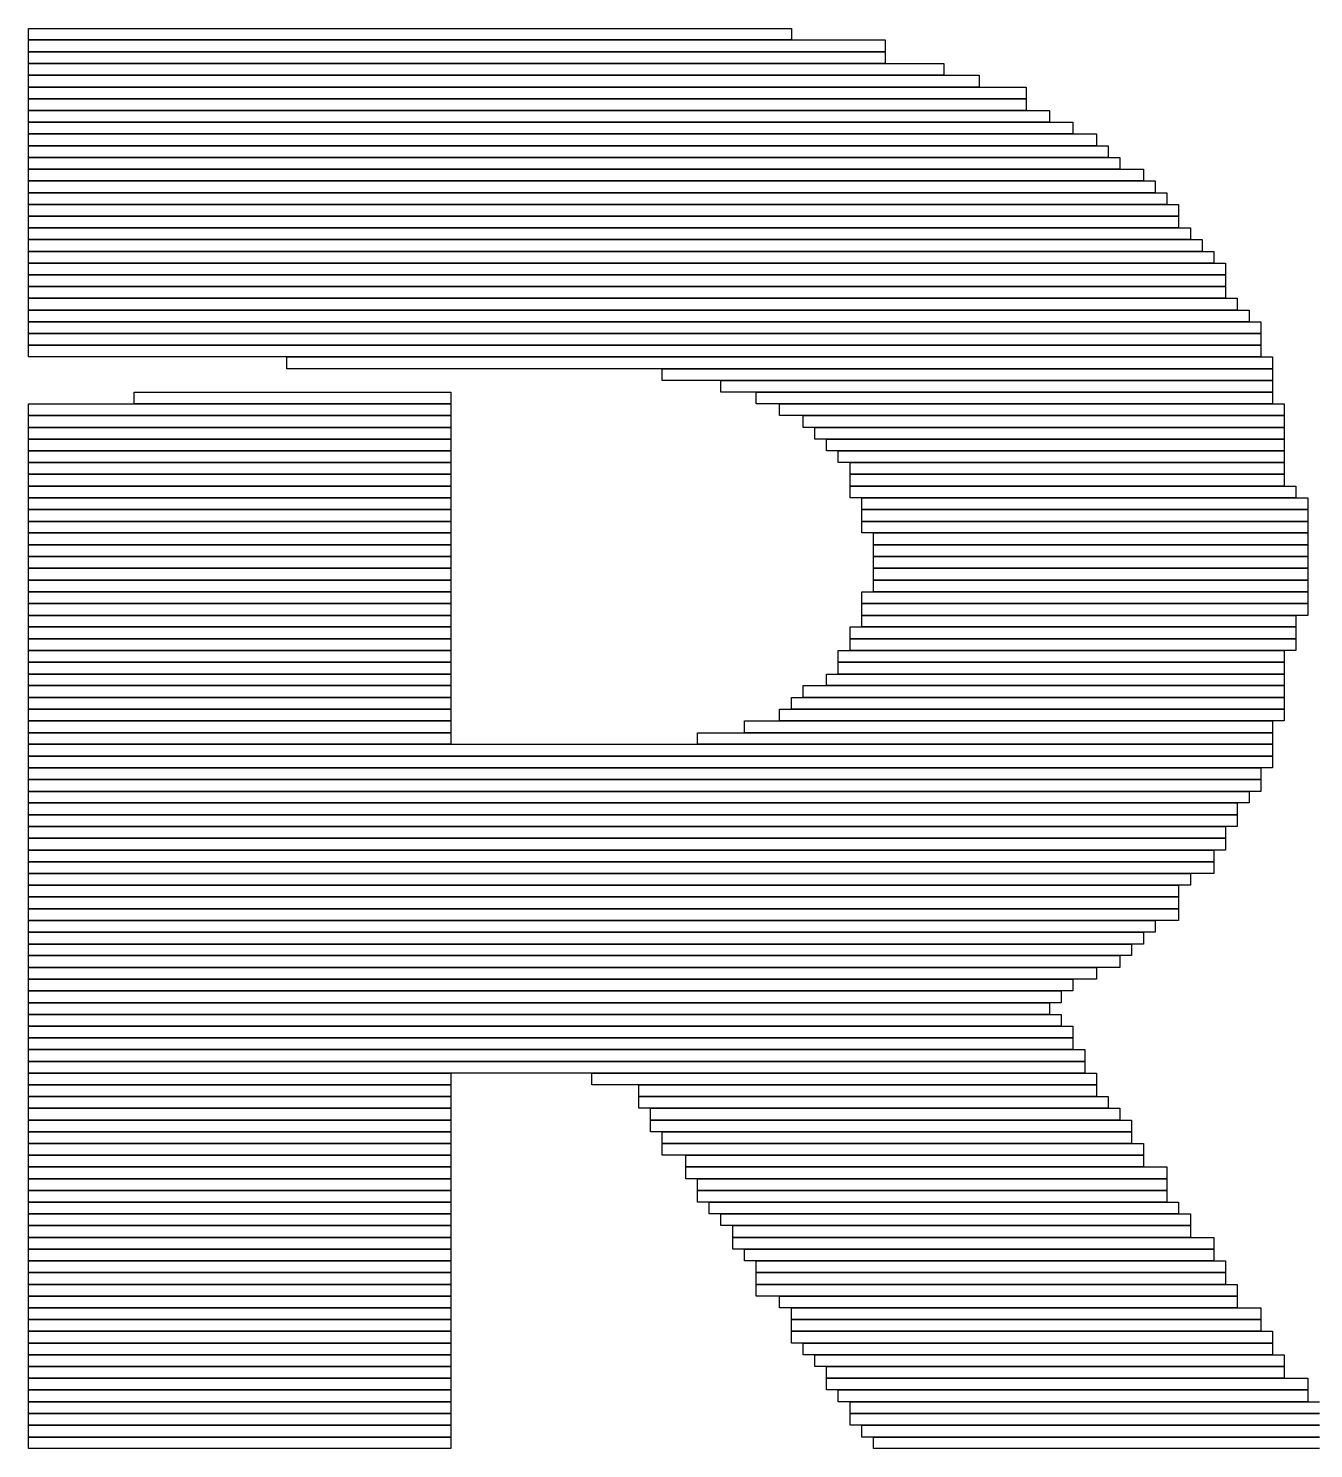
# Model space of a CAD drawing. Header units: inches. Extents: x -3 to 5381, y -57 to 5355.
# Drawn here: x 15.803 to 17.461, y -8.829 to -6.997 of the extents above; entities that cross this region are included whole.
import ezdxf

# ---------------------------------------------------------------- set-up
doc = ezdxf.new("R2010")
doc.units = ezdxf.units.IN
doc.layers.add('Top Overlay', color=2, linetype='Continuous')

msp = doc.modelspace()

# ---------------------------------------------------------------- linework, layer by layer
at = {"layer": 'Top Overlay'}
for p, q in [((15.8027, -7.0124), (15.8027, -6.9974)), ((15.8027, -6.9974), (16.787, -6.9974)), ((16.787, -7.0124), (15.8027, -7.0124)), ((15.8027, -7.0277), (15.8027, -7.0124)), ((15.8027, -7.0124), (16.9079, -7.0124)), ((16.787, -6.9974), (16.787, -7.0124)), ((16.9079, -7.0124), (16.9079, -7.0277)), ((15.8027, -7.0427), (15.8027, -7.0277)), ((15.8027, -7.0277), (16.9079, -7.0277)), ((16.9079, -7.0277), (15.8027, -7.0277)), ((16.9079, -7.0277), (16.9079, -7.0427)), ((16.9079, -7.0427), (15.8027, -7.0427)), ((15.8027, -7.0579), (15.8027, -7.0427)), ((15.8027, -7.0427), (16.9836, -7.0427)), ((16.9836, -7.0427), (16.9836, -7.0579)), ((16.9836, -7.0579), (15.8027, -7.0579)), ((15.8027, -7.0731), (15.8027, -7.0579)), ((15.8027, -7.0579), (17.029, -7.0579)), ((17.029, -7.0579), (17.029, -7.0731)), ((17.029, -7.0731), (15.8027, -7.0731)), ((15.8027, -7.0881), (15.8027, -7.0731)), ((15.8027, -7.0731), (17.0898, -7.0731)), ((17.0898, -7.0881), (15.8027, -7.0881)), ((15.8027, -7.1034), (15.8027, -7.0881)), ((15.8027, -7.0881), (17.0898, -7.0881)), ((17.0898, -7.0731), (17.0898, -7.0881)), ((17.0898, -7.0881), (17.0898, -7.1034)), ((17.0898, -7.1034), (15.8027, -7.1034)), ((15.8027, -7.1184), (15.8027, -7.1034)), ((15.8027, -7.1034), (17.12, -7.1034)), ((17.12, -7.1034), (17.12, -7.1184)), ((17.12, -7.1184), (15.8027, -7.1184)), ((15.8027, -7.1336), (15.8027, -7.1184)), ((15.8027, -7.1184), (17.1502, -7.1184)), ((17.1502, -7.1184), (17.1502, -7.1336)), ((17.1502, -7.1336), (15.8027, -7.1336)), ((15.8027, -7.1488), (15.8027, -7.1336)), ((15.8027, -7.1336), (17.1804, -7.1336)), ((17.1804, -7.1336), (17.1804, -7.1488)), ((17.1804, -7.1488), (15.8027, -7.1488)), ((15.8027, -7.1638), (15.8027, -7.1488)), ((15.8027, -7.1488), (17.1957, -7.1488)), ((17.1957, -7.1488), (17.1957, -7.1638)), ((17.1957, -7.1638), (15.8027, -7.1638)), ((15.8027, -7.1791), (15.8027, -7.1638)), ((15.8027, -7.1638), (17.2107, -7.1638)), ((17.2107, -7.1791), (15.8027, -7.1791)), ((15.8027, -7.194), (15.8027, -7.1791)), ((15.8027, -7.1791), (17.2411, -7.1791)), ((17.2107, -7.1638), (17.2107, -7.1791)), ((17.2411, -7.1791), (17.2411, -7.194)), ((17.2411, -7.194), (15.8027, -7.194)), ((15.8027, -7.2093), (15.8027, -7.194)), ((15.8027, -7.194), (17.2561, -7.194)), ((17.2561, -7.194), (17.2561, -7.2093)), ((17.2561, -7.2093), (15.8027, -7.2093)), ((15.8027, -7.2245), (15.8027, -7.2093)), ((15.8027, -7.2093), (17.2714, -7.2093)), ((17.2714, -7.2093), (17.2714, -7.2245)), ((17.2714, -7.2245), (15.8027, -7.2245)), ((15.8027, -7.2395), (15.8027, -7.2245)), ((15.8027, -7.2245), (17.2864, -7.2245)), ((17.2864, -7.2245), (17.2864, -7.2395)), ((17.2864, -7.2395), (15.8027, -7.2395)), ((15.8027, -7.2547), (15.8027, -7.2395)), ((15.8027, -7.2395), (17.2864, -7.2395)), ((17.2864, -7.2395), (17.2864, -7.2547)), ((17.2864, -7.2547), (15.8027, -7.2547)), ((15.8027, -7.2697), (15.8027, -7.2547)), ((15.8027, -7.2547), (17.3016, -7.2547)), ((17.3016, -7.2697), (15.8027, -7.2697)), ((15.8027, -7.285), (15.8027, -7.2697)), ((15.8027, -7.2697), (17.3168, -7.2697)), ((17.3016, -7.2547), (17.3016, -7.2697)), ((17.3168, -7.2697), (17.3168, -7.285)), ((17.3168, -7.285), (15.8027, -7.285)), ((15.8027, -7.3002), (15.8027, -7.285)), ((15.8027, -7.285), (17.3318, -7.285)), ((17.3318, -7.285), (17.3318, -7.3002)), ((17.3318, -7.3002), (15.8027, -7.3002)), ((15.8027, -7.3152), (15.8027, -7.3002)), ((15.8027, -7.3002), (17.3471, -7.3002)), ((17.3471, -7.3002), (17.3471, -7.3152)), ((17.3471, -7.3152), (15.8027, -7.3152)), ((15.8027, -7.3304), (15.8027, -7.3152)), ((15.8027, -7.3152), (17.3471, -7.3152)), ((17.3471, -7.3152), (17.3471, -7.3304)), ((17.3471, -7.3304), (15.8027, -7.3304)), ((15.8027, -7.3454), (15.8027, -7.3304)), ((15.8027, -7.3304), (17.3471, -7.3304)), ((17.3471, -7.3304), (17.3471, -7.3454)), ((17.3471, -7.3454), (15.8027, -7.3454)), ((15.8027, -7.3607), (15.8027, -7.3454)), ((15.8027, -7.3454), (17.362, -7.3454)), ((17.362, -7.3607), (15.8027, -7.3607)), ((15.8027, -7.3759), (15.8027, -7.3607)), ((15.8027, -7.3607), (17.3773, -7.3607)), ((17.362, -7.3454), (17.362, -7.3607)), ((17.3773, -7.3607), (17.3773, -7.3759)), ((17.3773, -7.3759), (15.8027, -7.3759)), ((15.8027, -7.3909), (15.8027, -7.3759)), ((15.8027, -7.3759), (17.3925, -7.3759)), ((17.3925, -7.3759), (17.3925, -7.3909)), ((17.3925, -7.3909), (15.8027, -7.3909)), ((15.8027, -7.4061), (15.8027, -7.3909)), ((15.8027, -7.3909), (17.3925, -7.3909)), ((17.3925, -7.3909), (17.3925, -7.4061)), ((17.3925, -7.4061), (15.8027, -7.4061)), ((15.8027, -7.4211), (15.8027, -7.4061)), ((15.8027, -7.4061), (17.3925, -7.4061)), ((17.3925, -7.4061), (17.3925, -7.4211)), ((17.3925, -7.4211), (15.8027, -7.4211)), ((16.136, -7.4364), (16.136, -7.4211)), ((16.136, -7.4211), (17.4075, -7.4211)), ((17.4075, -7.4211), (17.4075, -7.4364)), ((17.4075, -7.4364), (16.136, -7.4364)), ((16.6204, -7.4516), (16.6204, -7.4364)), ((16.6204, -7.4364), (17.4075, -7.4364)), ((17.4075, -7.4516), (16.6204, -7.4516)), ((16.6961, -7.4666), (16.6961, -7.4516)), ((16.6961, -7.4516), (17.4075, -7.4516)), ((17.4075, -7.4364), (17.4075, -7.4516)), ((17.4075, -7.4516), (17.4075, -7.4666)), ((15.9391, -7.4818), (15.9391, -7.4666)), ((15.9391, -7.4666), (16.3478, -7.4666)), ((16.3478, -7.4666), (16.3478, -7.4818)), ((17.4075, -7.4666), (16.6961, -7.4666)), ((16.7415, -7.4818), (16.7415, -7.4666)), ((16.7415, -7.4666), (17.4075, -7.4666)), ((17.4075, -7.4666), (17.4075, -7.4818)), ((15.8027, -7.4968), (15.8027, -7.4818)), ((15.8027, -7.4818), (16.3478, -7.4818)), ((16.3478, -7.4818), (15.9391, -7.4818)), ((16.3478, -7.4818), (16.3478, -7.4968)), ((17.4075, -7.4818), (16.7415, -7.4818)), ((16.7717, -7.4968), (16.7717, -7.4818)), ((16.7717, -7.4818), (17.4227, -7.4818)), ((17.4227, -7.4818), (17.4227, -7.4968)), ((16.3478, -7.4968), (15.8027, -7.4968)), ((15.8027, -7.5121), (15.8027, -7.4968)), ((15.8027, -7.4968), (16.3478, -7.4968)), ((16.3478, -7.4968), (16.3478, -7.5121)), ((17.4227, -7.4968), (16.7717, -7.4968)), ((16.802, -7.5121), (16.802, -7.4968)), ((16.802, -7.4968), (17.4227, -7.4968)), ((17.4227, -7.4968), (17.4227, -7.5121)), ((16.3478, -7.5121), (15.8027, -7.5121)), ((15.8027, -7.5273), (15.8027, -7.5121)), ((15.8027, -7.5121), (16.3478, -7.5121)), ((16.3478, -7.5273), (15.8027, -7.5273)), ((15.8027, -7.5423), (15.8027, -7.5273)), ((15.8027, -7.5273), (16.3478, -7.5273)), ((16.3478, -7.5121), (16.3478, -7.5273)), ((16.3478, -7.5273), (16.3478, -7.5423)), ((17.4227, -7.5121), (16.802, -7.5121)), ((16.8172, -7.5273), (16.8172, -7.5121)), ((16.8172, -7.5121), (17.4227, -7.5121)), ((17.4227, -7.5273), (16.8172, -7.5273)), ((16.8322, -7.5423), (16.8322, -7.5273)), ((16.8322, -7.5273), (17.4227, -7.5273)), ((17.4227, -7.5121), (17.4227, -7.5273)), ((17.4227, -7.5273), (17.4227, -7.5423)), ((16.3478, -7.5423), (15.8027, -7.5423)), ((15.8027, -7.5575), (15.8027, -7.5423)), ((15.8027, -7.5423), (16.3478, -7.5423)), ((16.3478, -7.5423), (16.3478, -7.5575)), ((17.4227, -7.5423), (16.8322, -7.5423)), ((16.8474, -7.5575), (16.8474, -7.5423)), ((16.8474, -7.5423), (17.4227, -7.5423)), ((17.4227, -7.5423), (17.4227, -7.5575)), ((16.3478, -7.5575), (15.8027, -7.5575)), ((15.8027, -7.5725), (15.8027, -7.5575)), ((15.8027, -7.5575), (16.3478, -7.5575)), ((16.3478, -7.5575), (16.3478, -7.5725)), ((17.4227, -7.5575), (16.8474, -7.5575)), ((16.8627, -7.5725), (16.8627, -7.5575)), ((16.8627, -7.5575), (17.4227, -7.5575)), ((17.4227, -7.5575), (17.4227, -7.5725)), ((16.3478, -7.5725), (15.8027, -7.5725)), ((15.8027, -7.5877), (15.8027, -7.5725)), ((15.8027, -7.5725), (16.3478, -7.5725)), ((16.3478, -7.5725), (16.3478, -7.5877)), ((17.4227, -7.5725), (16.8627, -7.5725)), ((16.8627, -7.5877), (16.8627, -7.5725)), ((16.8627, -7.5725), (17.4227, -7.5725)), ((17.4227, -7.5725), (17.4227, -7.5877)), ((16.3478, -7.5877), (15.8027, -7.5877)), ((15.8027, -7.603), (15.8027, -7.5877)), ((15.8027, -7.5877), (16.3478, -7.5877)), ((16.3478, -7.5877), (16.3478, -7.603)), ((17.4227, -7.5877), (16.8627, -7.5877)), ((16.8627, -7.603), (16.8627, -7.5877)), ((16.8627, -7.5877), (17.4377, -7.5877)), ((17.4377, -7.5877), (17.4377, -7.603)), ((16.3478, -7.603), (15.8027, -7.603)), ((15.8027, -7.618), (15.8027, -7.603)), ((15.8027, -7.603), (16.3478, -7.603)), ((16.3478, -7.618), (15.8027, -7.618)), ((15.8027, -7.6332), (15.8027, -7.618)), ((15.8027, -7.618), (16.3478, -7.618)), ((16.3478, -7.603), (16.3478, -7.618)), ((16.3478, -7.618), (16.3478, -7.6332)), ((17.4377, -7.603), (16.8627, -7.603)), ((16.8777, -7.618), (16.8777, -7.603)), ((16.8777, -7.603), (17.453, -7.603)), ((17.453, -7.618), (16.8777, -7.618)), ((16.8777, -7.6332), (16.8777, -7.618)), ((16.8777, -7.618), (17.453, -7.618)), ((17.453, -7.603), (17.453, -7.618)), ((17.453, -7.618), (17.453, -7.6332)), ((16.3478, -7.6332), (15.8027, -7.6332)), ((15.8027, -7.6482), (15.8027, -7.6332)), ((15.8027, -7.6332), (16.3478, -7.6332)), ((16.3478, -7.6332), (16.3478, -7.6482)), ((17.453, -7.6332), (16.8777, -7.6332)), ((16.8777, -7.6482), (16.8777, -7.6332)), ((16.8777, -7.6332), (17.453, -7.6332)), ((17.453, -7.6332), (17.453, -7.6482)), ((16.3478, -7.6482), (15.8027, -7.6482)), ((15.8027, -7.6634), (15.8027, -7.6482)), ((15.8027, -7.6482), (16.3478, -7.6482)), ((16.3478, -7.6482), (16.3478, -7.6634)), ((17.453, -7.6482), (16.8777, -7.6482)), ((16.8929, -7.6634), (16.8929, -7.6482)), ((16.8929, -7.6482), (17.453, -7.6482)), ((17.453, -7.6482), (17.453, -7.6634)), ((16.3478, -7.6634), (15.8027, -7.6634)), ((15.8027, -7.6787), (15.8027, -7.6634)), ((15.8027, -7.6634), (16.3478, -7.6634)), ((16.3478, -7.6634), (16.3478, -7.6787)), ((17.453, -7.6634), (16.8929, -7.6634)), ((16.8929, -7.6787), (16.8929, -7.6634)), ((16.8929, -7.6634), (17.453, -7.6634)), ((17.453, -7.6634), (17.453, -7.6787)), ((16.3478, -7.6787), (15.8027, -7.6787)), ((15.8027, -7.6937), (15.8027, -7.6787)), ((15.8027, -7.6787), (16.3478, -7.6787)), ((16.3478, -7.6787), (16.3478, -7.6937)), ((17.453, -7.6787), (16.8929, -7.6787)), ((16.8929, -7.6937), (16.8929, -7.6787)), ((16.8929, -7.6787), (17.453, -7.6787)), ((17.453, -7.6787), (17.453, -7.6937)), ((16.3478, -7.6937), (15.8027, -7.6937)), ((15.8027, -7.7089), (15.8027, -7.6937)), ((15.8027, -7.6937), (16.3478, -7.6937)), ((16.3478, -7.7089), (15.8027, -7.7089)), ((15.8027, -7.7239), (15.8027, -7.7089)), ((15.8027, -7.7089), (16.3478, -7.7089)), ((16.3478, -7.6937), (16.3478, -7.7089)), ((16.3478, -7.7089), (16.3478, -7.7239)), ((17.453, -7.6937), (16.8929, -7.6937)), ((16.8929, -7.7089), (16.8929, -7.6937)), ((16.8929, -7.6937), (17.453, -7.6937)), ((17.453, -7.7089), (16.8929, -7.7089)), ((16.8929, -7.7239), (16.8929, -7.7089)), ((16.8929, -7.7089), (17.453, -7.7089)), ((17.453, -7.6937), (17.453, -7.7089)), ((17.453, -7.7089), (17.453, -7.7239)), ((16.3478, -7.7239), (15.8027, -7.7239)), ((15.8027, -7.7391), (15.8027, -7.7239)), ((15.8027, -7.7239), (16.3478, -7.7239)), ((16.3478, -7.7239), (16.3478, -7.7391)), ((16.8777, -7.7391), (16.8777, -7.7239)), ((16.8777, -7.7239), (17.453, -7.7239)), ((17.453, -7.7239), (16.8929, -7.7239)), ((17.453, -7.7239), (17.453, -7.7391)), ((16.3478, -7.7391), (15.8027, -7.7391)), ((15.8027, -7.7544), (15.8027, -7.7391)), ((15.8027, -7.7391), (16.3478, -7.7391)), ((16.3478, -7.7391), (16.3478, -7.7544)), ((17.453, -7.7391), (16.8777, -7.7391)), ((16.8777, -7.7544), (16.8777, -7.7391)), ((16.8777, -7.7391), (17.453, -7.7391)), ((17.453, -7.7391), (17.453, -7.7544)), ((16.3478, -7.7544), (15.8027, -7.7544)), ((15.8027, -7.7694), (15.8027, -7.7544)), ((15.8027, -7.7544), (16.3478, -7.7544)), ((16.3478, -7.7544), (16.3478, -7.7694)), ((17.453, -7.7544), (16.8777, -7.7544)), ((16.8777, -7.7694), (16.8777, -7.7544)), ((16.8777, -7.7544), (17.4377, -7.7544)), ((17.4377, -7.7544), (17.4377, -7.7694)), ((16.3478, -7.7694), (15.8027, -7.7694)), ((15.8027, -7.7846), (15.8027, -7.7694)), ((15.8027, -7.7694), (16.3478, -7.7694)), ((16.3478, -7.7694), (16.3478, -7.7846)), ((16.8627, -7.7846), (16.8627, -7.7694)), ((16.8627, -7.7694), (17.4377, -7.7694)), ((17.4377, -7.7694), (16.8777, -7.7694)), ((17.4377, -7.7694), (17.4377, -7.7846)), ((16.3478, -7.7846), (15.8027, -7.7846)), ((15.8027, -7.7996), (15.8027, -7.7846)), ((15.8027, -7.7846), (16.3478, -7.7846)), ((16.3478, -7.7996), (15.8027, -7.7996)), ((15.8027, -7.8148), (15.8027, -7.7996)), ((15.8027, -7.7996), (16.3478, -7.7996)), ((16.3478, -7.7846), (16.3478, -7.7996)), ((16.3478, -7.7996), (16.3478, -7.8148)), ((16.8474, -7.8148), (16.8474, -7.7996)), ((16.8474, -7.7996), (17.4227, -7.7996)), ((17.4377, -7.7846), (16.8627, -7.7846)), ((16.8627, -7.7996), (16.8627, -7.7846)), ((16.8627, -7.7846), (17.4377, -7.7846)), ((17.4377, -7.7996), (16.8627, -7.7996)), ((17.4227, -7.7996), (17.4227, -7.8148)), ((17.4377, -7.7846), (17.4377, -7.7996)), ((16.3478, -7.8148), (15.8027, -7.8148)), ((15.8027, -7.8301), (15.8027, -7.8148)), ((15.8027, -7.8148), (16.3478, -7.8148)), ((16.3478, -7.8148), (16.3478, -7.8301)), ((17.4227, -7.8148), (16.8474, -7.8148)), ((16.8474, -7.8301), (16.8474, -7.8148)), ((16.8474, -7.8148), (17.4227, -7.8148)), ((17.4227, -7.8148), (17.4227, -7.8301)), ((16.3478, -7.8301), (15.8027, -7.8301)), ((15.8027, -7.845), (15.8027, -7.8301)), ((15.8027, -7.8301), (16.3478, -7.8301)), ((16.3478, -7.8301), (16.3478, -7.845)), ((16.8322, -7.845), (16.8322, -7.8301)), ((16.8322, -7.8301), (17.4227, -7.8301)), ((17.4227, -7.8301), (16.8474, -7.8301)), ((17.4227, -7.8301), (17.4227, -7.845)), ((16.3478, -7.845), (15.8027, -7.845)), ((15.8027, -7.8603), (15.8027, -7.845)), ((15.8027, -7.845), (16.3478, -7.845)), ((16.3478, -7.845), (16.3478, -7.8603)), ((16.802, -7.8603), (16.802, -7.845)), ((16.802, -7.845), (17.4227, -7.845)), ((17.4227, -7.845), (16.8322, -7.845)), ((17.4227, -7.845), (17.4227, -7.8603)), ((16.3478, -7.8603), (15.8027, -7.8603)), ((15.8027, -7.8753), (15.8027, -7.8603)), ((15.8027, -7.8603), (16.3478, -7.8603)), ((16.3478, -7.8753), (15.8027, -7.8753)), ((15.8027, -7.8905), (15.8027, -7.8753)), ((15.8027, -7.8753), (16.3478, -7.8753)), ((16.3478, -7.8603), (16.3478, -7.8753)), ((16.3478, -7.8753), (16.3478, -7.8905)), ((16.7717, -7.8905), (16.7717, -7.8753)), ((16.7717, -7.8753), (17.4227, -7.8753)), ((16.787, -7.8753), (16.787, -7.8603)), ((16.787, -7.8603), (17.4227, -7.8603)), ((17.4227, -7.8753), (16.787, -7.8753)), ((17.4227, -7.8603), (16.802, -7.8603)), ((17.4227, -7.8603), (17.4227, -7.8753)), ((17.4227, -7.8753), (17.4227, -7.8905)), ((16.3478, -7.8905), (15.8027, -7.8905)), ((15.8027, -7.9058), (15.8027, -7.8905)), ((15.8027, -7.8905), (16.3478, -7.8905)), ((16.3478, -7.8905), (16.3478, -7.9058)), ((16.7263, -7.9058), (16.7263, -7.8905)), ((16.7263, -7.8905), (17.4075, -7.8905)), ((17.4227, -7.8905), (16.7717, -7.8905)), ((17.4075, -7.8905), (17.4075, -7.9058)), ((16.3478, -7.9058), (15.8027, -7.9058)), ((15.8027, -7.9207), (15.8027, -7.9058)), ((15.8027, -7.9058), (16.3478, -7.9058)), ((16.3478, -7.9058), (16.3478, -7.9207)), ((16.6658, -7.9207), (16.6658, -7.9058)), ((16.6658, -7.9058), (17.4075, -7.9058)), ((17.4075, -7.9058), (16.7263, -7.9058)), ((17.4075, -7.9058), (17.4075, -7.9207)), ((15.8027, -7.936), (15.8027, -7.9207)), ((15.8027, -7.9207), (17.4075, -7.9207)), ((16.3478, -7.9207), (15.8027, -7.9207)), ((17.4075, -7.9207), (16.6658, -7.9207)), ((17.4075, -7.9207), (17.4075, -7.936)), ((17.4075, -7.936), (15.8027, -7.936)), ((15.8027, -7.951), (15.8027, -7.936)), ((15.8027, -7.936), (17.4075, -7.936)), ((17.4075, -7.936), (17.4075, -7.951)), ((17.4075, -7.951), (15.8027, -7.951)), ((15.8027, -7.9662), (15.8027, -7.951)), ((15.8027, -7.951), (17.3925, -7.951)), ((17.3925, -7.9662), (15.8027, -7.9662)), ((15.8027, -7.9814), (15.8027, -7.9662)), ((15.8027, -7.9662), (17.3925, -7.9662)), ((17.3925, -7.951), (17.3925, -7.9662)), ((17.3925, -7.9662), (17.3925, -7.9814)), ((17.3925, -7.9814), (15.8027, -7.9814)), ((15.8027, -7.9964), (15.8027, -7.9814)), ((15.8027, -7.9814), (17.3773, -7.9814)), ((17.3773, -7.9814), (17.3773, -7.9964)), ((17.3773, -7.9964), (15.8027, -7.9964)), ((15.8027, -8.0117), (15.8027, -7.9964)), ((15.8027, -7.9964), (17.362, -7.9964)), ((17.362, -7.9964), (17.362, -8.0117)), ((17.362, -8.0117), (15.8027, -8.0117)), ((15.8027, -8.0269), (15.8027, -8.0117)), ((15.8027, -8.0117), (17.362, -8.0117)), ((17.362, -8.0117), (17.362, -8.0269)), ((17.362, -8.0269), (15.8027, -8.0269)), ((15.8027, -8.0419), (15.8027, -8.0269)), ((15.8027, -8.0269), (17.3471, -8.0269)), ((17.3471, -8.0269), (17.3471, -8.0419)), ((17.3471, -8.0419), (15.8027, -8.0419)), ((15.8027, -8.0571), (15.8027, -8.0419)), ((15.8027, -8.0419), (17.3471, -8.0419)), ((17.3471, -8.0571), (15.8027, -8.0571)), ((15.8027, -8.0721), (15.8027, -8.0571)), ((15.8027, -8.0571), (17.3318, -8.0571)), ((17.3318, -8.0571), (17.3318, -8.0721)), ((17.3471, -8.0419), (17.3471, -8.0571)), ((17.3318, -8.0721), (15.8027, -8.0721)), ((15.8027, -8.0874), (15.8027, -8.0721)), ((15.8027, -8.0721), (17.3318, -8.0721)), ((17.3318, -8.0721), (17.3318, -8.0874)), ((17.3318, -8.0874), (15.8027, -8.0874)), ((15.8027, -8.1026), (15.8027, -8.0874)), ((15.8027, -8.0874), (17.3016, -8.0874)), ((17.3016, -8.0874), (17.3016, -8.1026)), ((17.3016, -8.1026), (15.8027, -8.1026)), ((15.8027, -8.1176), (15.8027, -8.1026)), ((15.8027, -8.1026), (17.2864, -8.1026)), ((17.2864, -8.1026), (17.2864, -8.1176)), ((17.2864, -8.1176), (15.8027, -8.1176)), ((15.8027, -8.1328), (15.8027, -8.1176)), ((15.8027, -8.1176), (17.2864, -8.1176)), ((17.2864, -8.1176), (17.2864, -8.1328)), ((17.2864, -8.1328), (15.8027, -8.1328)), ((15.8027, -8.1478), (15.8027, -8.1328)), ((15.8027, -8.1328), (17.2864, -8.1328)), ((17.2864, -8.1478), (15.8027, -8.1478)), ((15.8027, -8.1631), (15.8027, -8.1478)), ((15.8027, -8.1478), (17.2561, -8.1478)), ((17.2561, -8.1478), (17.2561, -8.1631)), ((17.2864, -8.1328), (17.2864, -8.1478)), ((17.2561, -8.1631), (15.8027, -8.1631)), ((15.8027, -8.1783), (15.8027, -8.1631)), ((15.8027, -8.1631), (17.2411, -8.1631)), ((17.2411, -8.1631), (17.2411, -8.1783)), ((17.2411, -8.1783), (15.8027, -8.1783)), ((15.8027, -8.1933), (15.8027, -8.1783)), ((15.8027, -8.1783), (17.2259, -8.1783)), ((17.2259, -8.1783), (17.2259, -8.1933)), ((17.2259, -8.1933), (15.8027, -8.1933)), ((15.8027, -8.2085), (15.8027, -8.1933)), ((15.8027, -8.1933), (17.2107, -8.1933)), ((17.2107, -8.1933), (17.2107, -8.2085)), ((17.2107, -8.2085), (15.8027, -8.2085)), ((15.8027, -8.2235), (15.8027, -8.2085)), ((15.8027, -8.2085), (17.1804, -8.2085)), ((17.1804, -8.2235), (15.8027, -8.2235)), ((15.8027, -8.2387), (15.8027, -8.2235)), ((15.8027, -8.2235), (17.1502, -8.2235)), ((17.1502, -8.2235), (17.1502, -8.2387)), ((17.1804, -8.2085), (17.1804, -8.2235)), ((17.1502, -8.2387), (15.8027, -8.2387)), ((15.8027, -8.254), (15.8027, -8.2387)), ((15.8027, -8.2387), (17.135, -8.2387)), ((17.135, -8.2387), (17.135, -8.254)), ((17.135, -8.254), (15.8027, -8.254)), ((15.8027, -8.269), (15.8027, -8.254)), ((15.8027, -8.254), (17.12, -8.254)), ((17.12, -8.254), (17.12, -8.269)), ((17.12, -8.269), (15.8027, -8.269)), ((15.8027, -8.2842), (15.8027, -8.269)), ((15.8027, -8.269), (17.135, -8.269)), ((17.135, -8.269), (17.135, -8.2842)), ((17.135, -8.2842), (15.8027, -8.2842)), ((15.8027, -8.2992), (15.8027, -8.2842)), ((15.8027, -8.2842), (17.1502, -8.2842)), ((17.1502, -8.2842), (17.1502, -8.2992)), ((17.1502, -8.2992), (15.8027, -8.2992)), ((15.8027, -8.3144), (15.8027, -8.2992)), ((15.8027, -8.2992), (17.1502, -8.2992)), ((17.1502, -8.3144), (15.8027, -8.3144)), ((15.8027, -8.3297), (15.8027, -8.3144)), ((15.8027, -8.3144), (17.1654, -8.3144)), ((17.1502, -8.2992), (17.1502, -8.3144)), ((17.1654, -8.3144), (17.1654, -8.3297)), ((17.1654, -8.3297), (15.8027, -8.3297)), ((15.8027, -8.3447), (15.8027, -8.3297)), ((15.8027, -8.3297), (17.1654, -8.3297)), ((17.1654, -8.3297), (17.1654, -8.3447)), ((17.1654, -8.3447), (15.8027, -8.3447)), ((15.8027, -8.3599), (15.8027, -8.3447)), ((15.8027, -8.3447), (16.3478, -8.3447)), ((16.3478, -8.3447), (16.3478, -8.3599)), ((16.5294, -8.3599), (16.5294, -8.3447)), ((16.5294, -8.3447), (17.1804, -8.3447)), ((17.1804, -8.3447), (17.1804, -8.3599)), ((16.3478, -8.3599), (15.8027, -8.3599)), ((15.8027, -8.3749), (15.8027, -8.3599)), ((15.8027, -8.3599), (16.3478, -8.3599)), ((16.3478, -8.3599), (16.3478, -8.3749)), ((17.1804, -8.3599), (16.5294, -8.3599)), ((16.5901, -8.3749), (16.5901, -8.3599)), ((16.5901, -8.3599), (17.1804, -8.3599)), ((17.1804, -8.3599), (17.1804, -8.3749)), ((16.3478, -8.3749), (15.8027, -8.3749)), ((15.8027, -8.3901), (15.8027, -8.3749)), ((15.8027, -8.3749), (16.3478, -8.3749)), ((16.3478, -8.3749), (16.3478, -8.3901)), ((17.1804, -8.3749), (16.5901, -8.3749)), ((16.5901, -8.3901), (16.5901, -8.3749)), ((16.5901, -8.3749), (17.1957, -8.3749)), ((17.1957, -8.3749), (17.1957, -8.3901)), ((16.3478, -8.3901), (15.8027, -8.3901)), ((15.8027, -8.4054), (15.8027, -8.3901)), ((15.8027, -8.3901), (16.3478, -8.3901)), ((16.3478, -8.4054), (15.8027, -8.4054)), ((15.8027, -8.4204), (15.8027, -8.4054)), ((15.8027, -8.4054), (16.3478, -8.4054)), ((16.3478, -8.3901), (16.3478, -8.4054)), ((16.3478, -8.4054), (16.3478, -8.4204)), ((17.1957, -8.3901), (16.5901, -8.3901)), ((16.6051, -8.4054), (16.6051, -8.3901)), ((16.6051, -8.3901), (17.2107, -8.3901)), ((17.2107, -8.4054), (16.6051, -8.4054)), ((16.6051, -8.4204), (16.6051, -8.4054)), ((16.6051, -8.4054), (17.2259, -8.4054)), ((17.2107, -8.3901), (17.2107, -8.4054)), ((17.2259, -8.4054), (17.2259, -8.4204)), ((16.3478, -8.4204), (15.8027, -8.4204)), ((15.8027, -8.4356), (15.8027, -8.4204)), ((15.8027, -8.4204), (16.3478, -8.4204)), ((16.3478, -8.4204), (16.3478, -8.4356)), ((17.2259, -8.4204), (16.6051, -8.4204)), ((16.6204, -8.4356), (16.6204, -8.4204)), ((16.6204, -8.4204), (17.2259, -8.4204)), ((17.2259, -8.4204), (17.2259, -8.4356)), ((16.3478, -8.4356), (15.8027, -8.4356)), ((15.8027, -8.4506), (15.8027, -8.4356)), ((15.8027, -8.4356), (16.3478, -8.4356)), ((16.3478, -8.4356), (16.3478, -8.4506)), ((17.2259, -8.4356), (16.6204, -8.4356)), ((16.6204, -8.4506), (16.6204, -8.4356)), ((16.6204, -8.4356), (17.2411, -8.4356)), ((17.2411, -8.4356), (17.2411, -8.4506)), ((16.3478, -8.4506), (15.8027, -8.4506)), ((15.8027, -8.4658), (15.8027, -8.4506)), ((15.8027, -8.4506), (16.3478, -8.4506)), ((16.3478, -8.4506), (16.3478, -8.4658)), ((17.2411, -8.4506), (16.6204, -8.4506)), ((16.6506, -8.4658), (16.6506, -8.4506)), ((16.6506, -8.4506), (17.2411, -8.4506)), ((17.2411, -8.4506), (17.2411, -8.4658)), ((16.3478, -8.4658), (15.8027, -8.4658)), ((15.8027, -8.4811), (15.8027, -8.4658)), ((15.8027, -8.4658), (16.3478, -8.4658)), ((16.3478, -8.4658), (16.3478, -8.4811)), ((17.2411, -8.4658), (16.6506, -8.4658)), ((16.6506, -8.4811), (16.6506, -8.4658)), ((16.6506, -8.4658), (17.2714, -8.4658)), ((17.2714, -8.4658), (17.2714, -8.4811)), ((16.3478, -8.4811), (15.8027, -8.4811)), ((15.8027, -8.496), (15.8027, -8.4811)), ((15.8027, -8.4811), (16.3478, -8.4811)), ((16.3478, -8.496), (15.8027, -8.496)), ((15.8027, -8.5113), (15.8027, -8.496)), ((15.8027, -8.496), (16.3478, -8.496)), ((16.3478, -8.4811), (16.3478, -8.496)), ((16.3478, -8.496), (16.3478, -8.5113)), ((17.2714, -8.4811), (16.6506, -8.4811)), ((16.6658, -8.496), (16.6658, -8.4811)), ((16.6658, -8.4811), (17.2714, -8.4811)), ((17.2714, -8.496), (16.6658, -8.496)), ((16.6658, -8.5113), (16.6658, -8.496)), ((16.6658, -8.496), (17.2714, -8.496)), ((17.2714, -8.4811), (17.2714, -8.496)), ((17.2714, -8.496), (17.2714, -8.5113)), ((16.3478, -8.5113), (15.8027, -8.5113)), ((15.8027, -8.5263), (15.8027, -8.5113)), ((15.8027, -8.5113), (16.3478, -8.5113)), ((16.3478, -8.5113), (16.3478, -8.5263)), ((17.2714, -8.5113), (16.6658, -8.5113)), ((16.6808, -8.5263), (16.6808, -8.5113)), ((16.6808, -8.5113), (17.2864, -8.5113)), ((17.2864, -8.5113), (17.2864, -8.5263)), ((16.3478, -8.5263), (15.8027, -8.5263)), ((15.8027, -8.5415), (15.8027, -8.5263)), ((15.8027, -8.5263), (16.3478, -8.5263)), ((16.3478, -8.5263), (16.3478, -8.5415)), ((17.2864, -8.5263), (16.6808, -8.5263)), ((16.6961, -8.5415), (16.6961, -8.5263)), ((16.6961, -8.5263), (17.3016, -8.5263)), ((17.3016, -8.5263), (17.3016, -8.5415)), ((16.3478, -8.5415), (15.8027, -8.5415)), ((15.8027, -8.5568), (15.8027, -8.5415)), ((15.8027, -8.5415), (16.3478, -8.5415)), ((16.3478, -8.5415), (16.3478, -8.5568)), ((17.3016, -8.5415), (16.6961, -8.5415)), ((16.7113, -8.5568), (16.7113, -8.5415)), ((16.7113, -8.5415), (17.3016, -8.5415)), ((17.3016, -8.5415), (17.3016, -8.5568)), ((16.3478, -8.5568), (15.8027, -8.5568)), ((15.8027, -8.5717), (15.8027, -8.5568)), ((15.8027, -8.5568), (16.3478, -8.5568)), ((16.3478, -8.5717), (15.8027, -8.5717)), ((15.8027, -8.587), (15.8027, -8.5717)), ((15.8027, -8.5717), (16.3478, -8.5717)), ((16.3478, -8.5568), (16.3478, -8.5717)), ((16.3478, -8.5717), (16.3478, -8.587)), ((17.3016, -8.5568), (16.7113, -8.5568)), ((16.7113, -8.5717), (16.7113, -8.5568)), ((16.7113, -8.5568), (17.3318, -8.5568)), ((17.3318, -8.5717), (16.7113, -8.5717)), ((16.7263, -8.587), (16.7263, -8.5717)), ((16.7263, -8.5717), (17.3318, -8.5717)), ((17.3318, -8.5568), (17.3318, -8.5717)), ((17.3318, -8.5717), (17.3318, -8.587)), ((16.3478, -8.587), (15.8027, -8.587)), ((15.8027, -8.602), (15.8027, -8.587)), ((15.8027, -8.587), (16.3478, -8.587)), ((16.3478, -8.587), (16.3478, -8.602)), ((17.3318, -8.587), (16.7263, -8.587)), ((16.7415, -8.602), (16.7415, -8.587)), ((16.7415, -8.587), (17.3471, -8.587)), ((17.3471, -8.587), (17.3471, -8.602)), ((16.3478, -8.602), (15.8027, -8.602)), ((15.8027, -8.6172), (15.8027, -8.602)), ((15.8027, -8.602), (16.3478, -8.602)), ((16.3478, -8.602), (16.3478, -8.6172)), ((17.3471, -8.602), (16.7415, -8.602)), ((16.7415, -8.6172), (16.7415, -8.602)), ((16.7415, -8.602), (17.3471, -8.602)), ((17.3471, -8.602), (17.3471, -8.6172)), ((16.3478, -8.6172), (15.8027, -8.6172)), ((15.8027, -8.6324), (15.8027, -8.6172)), ((15.8027, -8.6172), (16.3478, -8.6172)), ((16.3478, -8.6172), (16.3478, -8.6324)), ((17.3471, -8.6172), (16.7415, -8.6172)), ((16.7415, -8.6324), (16.7415, -8.6172)), ((16.7415, -8.6172), (17.362, -8.6172)), ((17.362, -8.6172), (17.362, -8.6324)), ((16.3478, -8.6324), (15.8027, -8.6324)), ((15.8027, -8.6474), (15.8027, -8.6324)), ((15.8027, -8.6324), (16.3478, -8.6324)), ((16.3478, -8.6324), (16.3478, -8.6474)), ((17.362, -8.6324), (16.7415, -8.6324)), ((16.7717, -8.6474), (16.7717, -8.6324)), ((16.7717, -8.6324), (17.362, -8.6324)), ((17.362, -8.6324), (17.362, -8.6474)), ((16.3478, -8.6474), (15.8027, -8.6474)), ((15.8027, -8.6627), (15.8027, -8.6474)), ((15.8027, -8.6474), (16.3478, -8.6474)), ((16.3478, -8.6627), (15.8027, -8.6627)), ((15.8027, -8.6777), (15.8027, -8.6627)), ((15.8027, -8.6627), (16.3478, -8.6627)), ((16.3478, -8.6474), (16.3478, -8.6627)), ((16.3478, -8.6627), (16.3478, -8.6777)), ((17.362, -8.6474), (16.7717, -8.6474)), ((16.787, -8.6627), (16.787, -8.6474)), ((16.787, -8.6474), (17.3925, -8.6474)), ((17.3925, -8.6627), (16.787, -8.6627)), ((16.787, -8.6777), (16.787, -8.6627)), ((16.787, -8.6627), (17.3925, -8.6627)), ((17.3925, -8.6474), (17.3925, -8.6627)), ((17.3925, -8.6627), (17.3925, -8.6777)), ((16.3478, -8.6777), (15.8027, -8.6777)), ((15.8027, -8.6929), (15.8027, -8.6777)), ((15.8027, -8.6777), (16.3478, -8.6777)), ((16.3478, -8.6777), (16.3478, -8.6929)), ((17.3925, -8.6777), (16.787, -8.6777)), ((16.787, -8.6929), (16.787, -8.6777)), ((16.787, -8.6777), (17.4075, -8.6777)), ((17.4075, -8.6777), (17.4075, -8.6929)), ((16.3478, -8.6929), (15.8027, -8.6929)), ((15.8027, -8.7081), (15.8027, -8.6929)), ((15.8027, -8.6929), (16.3478, -8.6929)), ((16.3478, -8.6929), (16.3478, -8.7081)), ((17.4075, -8.6929), (16.787, -8.6929)), ((16.802, -8.7081), (16.802, -8.6929)), ((16.802, -8.6929), (17.4075, -8.6929)), ((17.4075, -8.6929), (17.4075, -8.7081)), ((16.3478, -8.7081), (15.8027, -8.7081)), ((15.8027, -8.7231), (15.8027, -8.7081)), ((15.8027, -8.7081), (16.3478, -8.7081)), ((16.3478, -8.7081), (16.3478, -8.7231)), ((17.4075, -8.7081), (16.802, -8.7081)), ((16.8172, -8.7231), (16.8172, -8.7081)), ((16.8172, -8.7081), (17.4227, -8.7081)), ((17.4227, -8.7081), (17.4227, -8.7231)), ((16.3478, -8.7231), (15.8027, -8.7231)), ((15.8027, -8.7384), (15.8027, -8.7231)), ((15.8027, -8.7231), (16.3478, -8.7231)), ((16.3478, -8.7231), (16.3478, -8.7384)), ((17.4227, -8.7231), (16.8172, -8.7231)), ((16.8322, -8.7384), (16.8322, -8.7231)), ((16.8322, -8.7231), (17.4227, -8.7231)), ((17.4227, -8.7231), (17.4227, -8.7384)), ((16.3478, -8.7384), (15.8027, -8.7384)), ((15.8027, -8.7533), (15.8027, -8.7384)), ((15.8027, -8.7384), (16.3478, -8.7384)), ((16.3478, -8.7533), (15.8027, -8.7533)), ((15.8027, -8.7686), (15.8027, -8.7533)), ((15.8027, -8.7533), (16.3478, -8.7533)), ((16.3478, -8.7384), (16.3478, -8.7533)), ((16.3478, -8.7533), (16.3478, -8.7686)), ((17.4227, -8.7384), (16.8322, -8.7384)), ((16.8322, -8.7533), (16.8322, -8.7384)), ((16.8322, -8.7384), (17.453, -8.7384)), ((17.453, -8.7533), (16.8322, -8.7533)), ((16.8474, -8.7686), (16.8474, -8.7533)), ((16.8474, -8.7533), (17.453, -8.7533)), ((17.453, -8.7384), (17.453, -8.7533)), ((17.453, -8.7533), (17.453, -8.7686)), ((16.3478, -8.7686), (15.8027, -8.7686)), ((15.8027, -8.7838), (15.8027, -8.7686)), ((15.8027, -8.7686), (16.3478, -8.7686)), ((16.3478, -8.7686), (16.3478, -8.7838)), ((17.453, -8.7686), (16.8474, -8.7686)), ((16.8627, -8.7838), (16.8627, -8.7686)), ((16.8627, -8.7686), (17.4682, -8.7686)), ((16.3478, -8.7838), (15.8027, -8.7838)), ((15.8027, -8.7988), (15.8027, -8.7838)), ((15.8027, -8.7838), (16.3478, -8.7838)), ((16.3478, -8.7838), (16.3478, -8.7988)), ((17.4682, -8.7838), (16.8627, -8.7838)), ((16.8627, -8.7988), (16.8627, -8.7838)), ((16.8627, -8.7838), (17.4682, -8.7838)), ((16.3478, -8.7988), (15.8027, -8.7988)), ((15.8027, -8.8141), (15.8027, -8.7988)), ((15.8027, -8.7988), (16.3478, -8.7988)), ((16.3478, -8.7988), (16.3478, -8.8141)), ((17.4682, -8.7988), (16.8627, -8.7988)), ((16.8777, -8.8141), (16.8777, -8.7988)), ((16.8777, -8.7988), (17.4682, -8.7988)), ((16.3478, -8.8141), (15.8027, -8.8141)), ((15.8027, -8.829), (15.8027, -8.8141)), ((15.8027, -8.8141), (16.3478, -8.8141)), ((16.3478, -8.8141), (16.3478, -8.829)), ((17.4682, -8.8141), (16.8777, -8.8141)), ((16.8929, -8.829), (16.8929, -8.8141)), ((16.8929, -8.8141), (17.4682, -8.8141)), ((16.3478, -8.829), (15.8027, -8.829)), ((17.4682, -8.829), (16.8929, -8.829))]:
    msp.add_line(p, q, dxfattribs=at)

doc.saveas('drawing.dxf')
